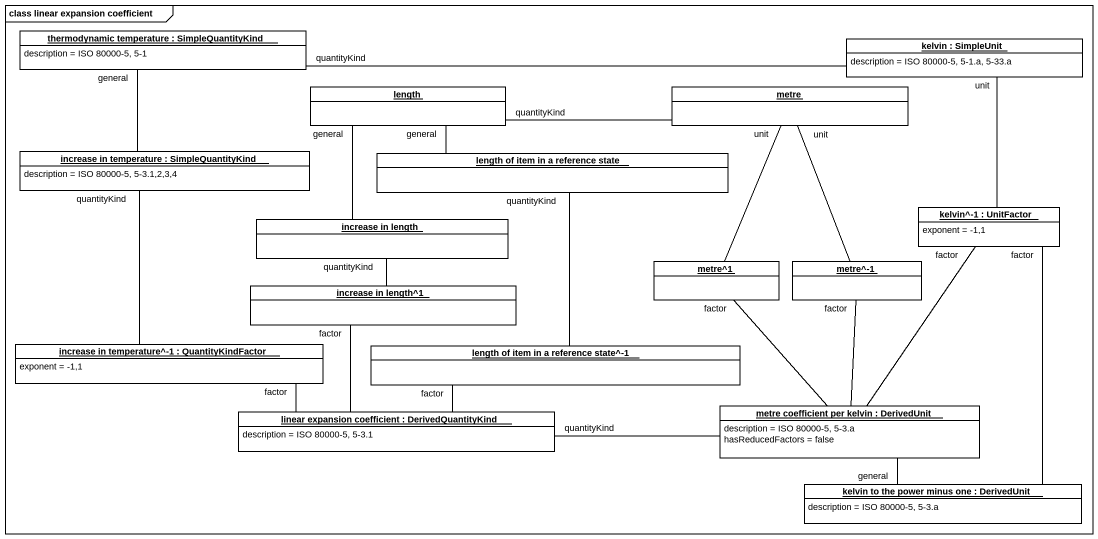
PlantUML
@startuml
mainframe class linear expansion coefficient
hide circle
hide empty members
object "thermodynamic temperature : SimpleQuantityKind" as thermodynamic_temperature #FFFFFF {
  description = ISO 80000-5, 5-1
}
object "kelvin : SimpleUnit" as kelvin #FFFFFF {
  description = ISO 80000-5, 5-1.a, 5-33.a
}
object length #FFFFFF
object metre #FFFFFF
object "increase in temperature : SimpleQuantityKind" as increase_in_temperature #FFFFFF {
  description = ISO 80000-5, 5-3.1,2,3,4
}
object "length of item in a reference state" as length_of_item_in_a #FFFFFF
object "increase in length" as increase_in_length #FFFFFF
object "kelvin^-1 : UnitFactor" as kelvin_1 #FFFFFF {
  exponent = -1,1
}
object "metre^1" as metre_1 #FFFFFF
object "metre^-1" as metre_1_2 #FFFFFF
object "increase in length^1" as increase_in_length_1 #FFFFFF
object "increase in temperature^-1 : QuantityKindFactor" as increase_in_temperature_1 #FFFFFF {
  exponent = -1,1
}
object "length of item in a reference state^-1" as length_of_item_in_a_2 #FFFFFF
object "linear expansion coefficient : DerivedQuantityKind" as linear_expansion_coefficient #FFFFFF {
  description = ISO 80000-5, 5-3.1
}
object "metre coefficient per kelvin : DerivedUnit" as metre_coefficient_per_kelvin #FFFFFF {
  description = ISO 80000-5, 5-3.a
  hasReducedFactors = false
}
object "kelvin to the power minus one : DerivedUnit" as kelvin_to_the_power_minus #FFFFFF {
  description = ISO 80000-5, 5-3.a
}
kelvin -left- thermodynamic_temperature : quantityKind
kelvin -- kelvin_1 : unit
metre -left- length : quantityKind
metre -- metre_1 : unit
metre -- metre_1_2 : unit
increase_in_temperature -up- thermodynamic_temperature : general
increase_in_temperature -- increase_in_temperature_1 : quantityKind
length_of_item_in_a -left- length : general
length_of_item_in_a -- length_of_item_in_a_2 : quantityKind
increase_in_length -up- length : general
increase_in_length -- increase_in_length_1 : quantityKind
kelvin_1 -- metre_coefficient_per_kelvin : factor
kelvin_1 -- kelvin_to_the_power_minus : factor
metre_1 -- metre_coefficient_per_kelvin : factor
metre_1_2 -- metre_coefficient_per_kelvin : factor
increase_in_length_1 -- linear_expansion_coefficient : factor
increase_in_temperature_1 -right- linear_expansion_coefficient : factor
length_of_item_in_a_2 -left- linear_expansion_coefficient : factor
metre_coefficient_per_kelvin -left- linear_expansion_coefficient : quantityKind
kelvin_to_the_power_minus -up- metre_coefficient_per_kelvin : general
@enduml
